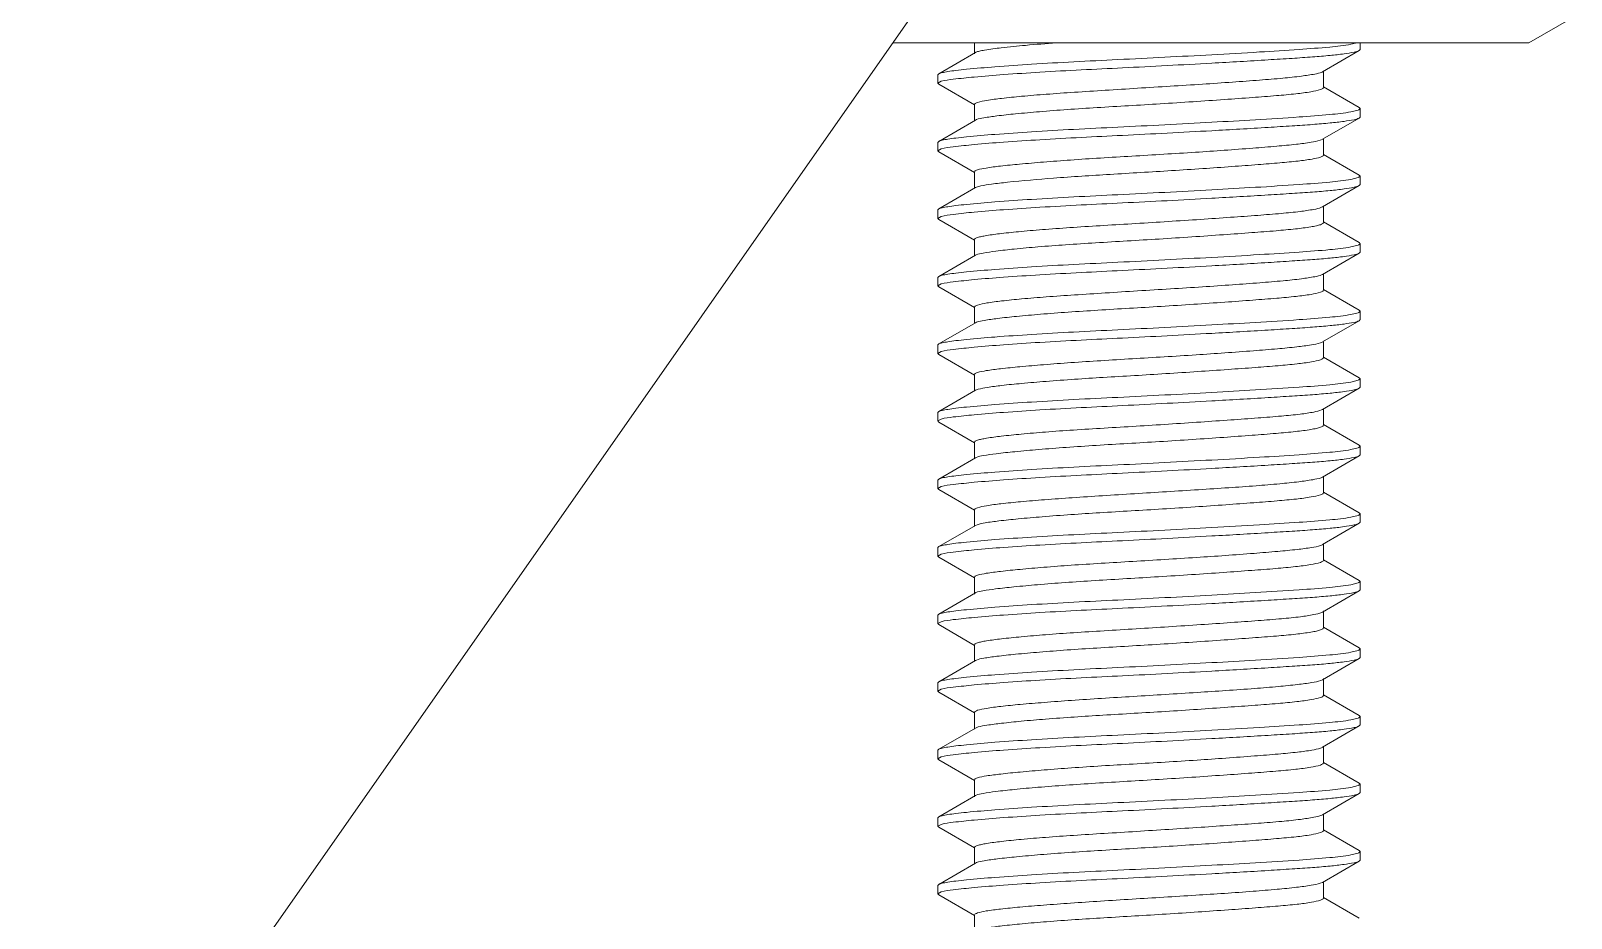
# Model space of a CAD drawing. Header units: millimetres. Extents: x 1334 to 1928, y -1757 to -1337.
# Drawn here: x 1671.31 to 1689.55, y -1659.58 to -1649.08 of the extents above; entities that cross this region are included whole.
import ezdxf

# ---------------------------------------------------------------- set-up
doc = ezdxf.new("R2010")
doc.units = ezdxf.units.MM
doc.header["$LTSCALE"] = 0.1
doc.layers.get('0').update_dxf_attribs({"lineweight": 13})

msp = doc.modelspace()

# ---------------------------------------------------------------- linework, layer by layer
at = {"color": 7, "linetype": 'Continuous'}
for p, q in [((1688.089, -1639.828), (1668.948, -1667.175)), ((1689.552, -1648.929), (1689.052, -1649.218)), ((1689.052, -1649.218), (1681.517, -1649.218)), ((1682.485, -1649.218), (1682.485, -1649.346)), ((1687.016, -1649.218), (1686.944, -1649.235)), ((1687.052, -1649.218), (1687.052, -1649.296)), ((1682.496, -1649.332), (1682.062, -1649.584)), ((1682.502, -1649.329), (1682.497, -1649.332)), ((1686.606, -1649.56), (1687.041, -1649.308)), ((1687.042, -1649.308), (1687.052, -1649.296)), ((1682.062, -1649.584), (1682.052, -1649.596)), ((1682.052, -1649.596), (1682.052, -1649.696)), ((1686.606, -1649.56), (1686.601, -1649.563)), ((1686.619, -1649.746), (1686.619, -1649.56)), ((1682.052, -1649.696), (1682.091, -1649.673)), ((1682.062, -1649.708), (1682.052, -1649.696)), ((1682.062, -1649.708), (1682.485, -1649.953)), ((1687.042, -1649.984), (1686.619, -1649.739)), ((1682.485, -1649.946), (1682.485, -1650.146)), ((1682.496, -1650.132), (1682.062, -1650.384)), ((1682.507, -1650.127), (1682.496, -1650.132)), ((1686.606, -1650.36), (1687.041, -1650.108)), ((1687.029, -1650.014), (1686.944, -1650.035)), ((1687.038, -1650.01), (1687.029, -1650.014)), ((1687.052, -1649.996), (1687.038, -1650.01)), ((1687.041, -1650.108), (1687.052, -1650.096)), ((1687.042, -1649.984), (1687.052, -1649.996)), ((1687.052, -1649.996), (1687.052, -1650.096)), ((1682.062, -1650.384), (1682.052, -1650.396)), ((1682.052, -1650.396), (1682.052, -1650.496)), ((1682.052, -1650.496), (1682.091, -1650.473)), ((1682.062, -1650.508), (1682.052, -1650.496)), ((1682.062, -1650.508), (1682.485, -1650.753)), ((1686.606, -1650.361), (1686.579, -1650.372)), ((1686.619, -1650.546), (1686.619, -1650.36)), ((1687.042, -1650.784), (1686.619, -1650.539)), ((1682.485, -1650.746), (1682.485, -1650.932)), ((1687.029, -1650.814), (1686.944, -1650.835)), ((1687.038, -1650.81), (1687.029, -1650.814)), ((1687.052, -1650.796), (1687.038, -1650.81)), ((1687.042, -1650.784), (1687.052, -1650.796)), ((1687.052, -1650.796), (1687.052, -1650.896)), ((1682.496, -1650.932), (1682.062, -1651.184)), ((1682.56, -1650.912), (1682.496, -1650.932)), ((1686.606, -1651.16), (1687.041, -1650.908)), ((1687.041, -1650.908), (1687.052, -1650.896)), ((1682.062, -1651.184), (1682.052, -1651.196)), ((1682.052, -1651.196), (1682.052, -1651.296)), ((1686.606, -1651.16), (1686.595, -1651.165)), ((1686.619, -1651.346), (1686.619, -1651.16)), ((1682.052, -1651.296), (1682.092, -1651.273)), ((1682.062, -1651.308), (1682.052, -1651.296)), ((1682.062, -1651.308), (1682.485, -1651.553)), ((1687.042, -1651.584), (1686.619, -1651.339)), ((1682.485, -1651.546), (1682.485, -1651.732)), ((1687.052, -1651.596), (1687.038, -1651.61)), ((1687.042, -1651.584), (1687.052, -1651.596)), ((1687.052, -1651.596), (1687.052, -1651.696)), ((1682.496, -1651.732), (1682.062, -1651.984)), ((1682.503, -1651.729), (1682.497, -1651.732)), ((1686.606, -1651.96), (1687.041, -1651.708)), ((1687.029, -1651.614), (1686.944, -1651.635)), ((1687.038, -1651.61), (1687.029, -1651.614)), ((1687.041, -1651.708), (1687.052, -1651.696)), ((1686.606, -1651.96), (1686.601, -1651.963)), ((1686.619, -1652.146), (1686.619, -1651.96)), ((1682.062, -1651.984), (1682.052, -1651.996)), ((1682.052, -1651.996), (1682.052, -1652.096)), ((1682.052, -1652.096), (1682.092, -1652.073)), ((1682.062, -1652.108), (1682.052, -1652.096)), ((1682.062, -1652.108), (1682.485, -1652.353)), ((1687.042, -1652.384), (1686.619, -1652.139)), ((1682.485, -1652.346), (1682.485, -1652.532)), ((1686.606, -1652.76), (1687.041, -1652.508)), ((1687.029, -1652.414), (1686.944, -1652.435)), ((1687.038, -1652.41), (1687.029, -1652.414)), ((1687.052, -1652.396), (1687.038, -1652.41)), ((1687.041, -1652.508), (1687.052, -1652.496)), ((1687.042, -1652.384), (1687.052, -1652.396)), ((1687.052, -1652.396), (1687.052, -1652.496)), ((1682.496, -1652.532), (1682.062, -1652.784)), ((1682.51, -1652.526), (1682.496, -1652.532)), ((1682.062, -1652.784), (1682.052, -1652.796)), ((1682.052, -1652.796), (1682.052, -1652.896)), ((1682.052, -1652.896), (1682.092, -1652.873)), ((1686.606, -1652.761), (1686.581, -1652.772)), ((1686.619, -1652.946), (1686.619, -1652.76)), ((1682.062, -1652.908), (1682.052, -1652.896)), ((1682.062, -1652.908), (1682.485, -1653.153)), ((1687.042, -1653.184), (1686.619, -1652.939)), ((1682.485, -1653.146), (1682.485, -1653.332)), ((1687.029, -1653.214), (1686.944, -1653.235)), ((1687.038, -1653.21), (1687.029, -1653.214)), ((1687.052, -1653.196), (1687.038, -1653.21)), ((1687.042, -1653.184), (1687.052, -1653.196)), ((1687.052, -1653.196), (1687.052, -1653.296)), ((1682.496, -1653.332), (1682.062, -1653.584)), ((1682.529, -1653.32), (1682.496, -1653.332)), ((1686.606, -1653.56), (1687.041, -1653.308)), ((1687.041, -1653.308), (1687.052, -1653.296)), ((1682.062, -1653.584), (1682.052, -1653.596)), ((1682.052, -1653.596), (1682.052, -1653.696)), ((1686.606, -1653.56), (1686.596, -1653.565)), ((1686.619, -1653.746), (1686.619, -1653.56)), ((1682.052, -1653.696), (1682.091, -1653.673)), ((1682.062, -1653.708), (1682.052, -1653.696)), ((1682.062, -1653.708), (1682.485, -1653.953)), ((1687.042, -1653.984), (1686.619, -1653.739)), ((1682.485, -1653.946), (1682.485, -1654.146)), ((1682.496, -1654.132), (1682.062, -1654.384)), ((1682.505, -1654.128), (1682.497, -1654.132)), ((1686.606, -1654.36), (1687.041, -1654.108)), ((1687.029, -1654.014), (1686.944, -1654.035)), ((1687.038, -1654.01), (1687.029, -1654.014)), ((1687.052, -1653.996), (1687.038, -1654.01)), ((1687.041, -1654.108), (1687.052, -1654.096)), ((1687.042, -1653.984), (1687.052, -1653.996)), ((1687.052, -1653.996), (1687.052, -1654.096)), ((1682.062, -1654.384), (1682.052, -1654.396)), ((1682.052, -1654.396), (1682.052, -1654.496)), ((1682.052, -1654.496), (1682.092, -1654.473)), ((1682.062, -1654.508), (1682.052, -1654.496)), ((1682.062, -1654.508), (1682.485, -1654.753)), ((1686.606, -1654.361), (1686.59, -1654.368)), ((1686.619, -1654.546), (1686.619, -1654.36)), ((1687.042, -1654.784), (1686.619, -1654.539)), ((1682.485, -1654.746), (1682.485, -1654.946)), ((1687.029, -1654.814), (1686.944, -1654.835)), ((1687.038, -1654.81), (1687.029, -1654.814)), ((1687.052, -1654.796), (1687.038, -1654.81)), ((1687.042, -1654.784), (1687.052, -1654.796)), ((1687.052, -1654.796), (1687.052, -1654.896)), ((1682.496, -1654.932), (1682.062, -1655.184)), ((1682.516, -1654.924), (1682.496, -1654.932)), ((1686.606, -1655.16), (1687.041, -1654.908)), ((1687.041, -1654.908), (1687.052, -1654.896)), ((1682.062, -1655.184), (1682.052, -1655.196)), ((1682.052, -1655.196), (1682.052, -1655.296)), ((1686.606, -1655.161), (1686.583, -1655.171)), ((1686.619, -1655.346), (1686.619, -1655.16)), ((1682.052, -1655.296), (1682.092, -1655.273)), ((1682.062, -1655.308), (1682.052, -1655.296)), ((1682.062, -1655.308), (1682.485, -1655.553)), ((1687.042, -1655.584), (1686.619, -1655.339)), ((1682.485, -1655.546), (1682.485, -1655.746)), ((1687.029, -1655.614), (1686.944, -1655.635)), ((1687.038, -1655.61), (1687.029, -1655.614)), ((1687.052, -1655.596), (1687.038, -1655.61)), ((1687.042, -1655.584), (1687.052, -1655.596)), ((1687.052, -1655.596), (1687.052, -1655.696)), ((1682.496, -1655.732), (1682.062, -1655.984)), ((1682.502, -1655.729), (1682.496, -1655.732)), ((1686.606, -1655.96), (1687.041, -1655.708)), ((1687.041, -1655.708), (1687.052, -1655.696)), ((1682.062, -1655.984), (1682.052, -1655.996)), ((1686.606, -1655.96), (1686.597, -1655.965)), ((1686.619, -1656.146), (1686.619, -1655.946)), ((1682.052, -1655.996), (1682.052, -1656.096)), ((1682.052, -1656.096), (1682.092, -1656.073)), ((1682.062, -1656.108), (1682.052, -1656.096)), ((1682.062, -1656.108), (1682.485, -1656.353)), ((1687.042, -1656.384), (1686.619, -1656.139)), ((1682.485, -1656.346), (1682.485, -1656.546)), ((1682.496, -1656.532), (1682.062, -1656.784)), ((1682.507, -1656.527), (1682.497, -1656.532)), ((1686.606, -1656.76), (1687.041, -1656.508)), ((1687.029, -1656.414), (1686.944, -1656.435)), ((1687.038, -1656.41), (1687.029, -1656.414)), ((1687.052, -1656.396), (1687.038, -1656.41)), ((1687.042, -1656.384), (1687.052, -1656.396)), ((1687.042, -1656.508), (1687.052, -1656.496)), ((1687.052, -1656.396), (1687.052, -1656.496)), ((1682.062, -1656.784), (1682.052, -1656.796)), ((1682.052, -1656.796), (1682.052, -1656.896)), ((1682.052, -1656.896), (1682.092, -1656.873)), ((1682.062, -1656.908), (1682.052, -1656.896)), ((1686.606, -1656.761), (1686.585, -1656.769)), ((1686.619, -1656.946), (1686.619, -1656.746)), ((1682.062, -1656.908), (1682.485, -1657.153)), ((1687.042, -1657.184), (1686.619, -1656.939)), ((1682.485, -1657.146), (1682.485, -1657.346)), ((1687.029, -1657.214), (1686.944, -1657.235)), ((1687.038, -1657.21), (1687.029, -1657.214)), ((1687.052, -1657.196), (1687.038, -1657.21)), ((1687.042, -1657.184), (1687.052, -1657.196)), ((1687.052, -1657.196), (1687.052, -1657.296)), ((1682.496, -1657.332), (1682.062, -1657.584)), ((1682.528, -1657.32), (1682.496, -1657.332)), ((1686.606, -1657.56), (1687.041, -1657.308)), ((1687.041, -1657.308), (1687.052, -1657.296)), ((1682.062, -1657.584), (1682.052, -1657.596)), ((1682.052, -1657.596), (1682.052, -1657.696)), ((1686.606, -1657.561), (1686.584, -1657.57)), ((1686.619, -1657.746), (1686.619, -1657.546)), ((1682.052, -1657.696), (1682.091, -1657.673)), ((1682.062, -1657.708), (1682.052, -1657.696)), ((1682.062, -1657.708), (1682.485, -1657.953)), ((1687.042, -1657.984), (1686.619, -1657.739)), ((1682.485, -1657.946), (1682.485, -1658.146)), ((1687.042, -1657.984), (1687.052, -1657.996)), ((1682.496, -1658.132), (1682.062, -1658.384)), ((1682.503, -1658.129), (1682.496, -1658.132)), ((1686.606, -1658.36), (1687.041, -1658.108)), ((1687.029, -1658.014), (1686.944, -1658.035)), ((1687.038, -1658.01), (1687.029, -1658.014)), ((1687.052, -1657.996), (1687.038, -1658.01)), ((1687.041, -1658.108), (1687.052, -1658.096)), ((1687.052, -1657.996), (1687.052, -1658.096)), ((1682.062, -1658.384), (1682.052, -1658.396)), ((1682.052, -1658.396), (1682.052, -1658.496)), ((1682.052, -1658.496), (1682.092, -1658.473)), ((1682.062, -1658.508), (1682.052, -1658.496)), ((1682.062, -1658.508), (1682.485, -1658.753)), ((1686.606, -1658.36), (1686.597, -1658.364)), ((1686.619, -1658.546), (1686.619, -1658.36)), ((1687.042, -1658.784), (1686.619, -1658.539)), ((1682.485, -1658.746), (1682.485, -1658.946)), ((1687.029, -1658.814), (1686.944, -1658.835)), ((1687.038, -1658.81), (1687.029, -1658.814)), ((1687.052, -1658.796), (1687.038, -1658.81)), ((1687.041, -1658.908), (1687.052, -1658.896)), ((1687.042, -1658.784), (1687.052, -1658.796)), ((1687.052, -1658.796), (1687.052, -1658.896)), ((1682.496, -1658.932), (1682.062, -1659.184)), ((1682.51, -1658.926), (1682.497, -1658.932)), ((1686.606, -1659.16), (1687.041, -1658.908)), ((1682.062, -1659.184), (1682.052, -1659.196)), ((1682.052, -1659.196), (1682.052, -1659.296)), ((1686.606, -1659.161), (1686.58, -1659.171)), ((1686.619, -1659.346), (1686.619, -1659.16)), ((1682.052, -1659.296), (1682.092, -1659.273)), ((1682.062, -1659.308), (1682.052, -1659.296)), ((1682.062, -1659.308), (1682.485, -1659.553)), ((1687.042, -1659.584), (1686.619, -1659.339)), ((1682.485, -1659.546), (1682.485, -1659.746))]:
    msp.add_line(p, q, dxfattribs=at)
for points, knots in [([(1683.454, -1649.217), (1683.332, -1649.226), (1683.115, -1649.244), (1682.832, -1649.272), (1682.649, -1649.295), (1682.549, -1649.314), (1682.515, -1649.323), (1682.502, -1649.329)], [0, 0, 0, 0, 0.380349, 0.682585, 0.88915, 0.955716, 1, 1, 1, 1]), ([(1686.944, -1649.235), (1686.861, -1649.25), (1686.656, -1649.272), (1686.294, -1649.299), (1685.828, -1649.328), (1685.483, -1649.348), (1685.295, -1649.358)], [0, 0, 0, 0, 0.152582, 0.373325, 0.658478, 1, 1, 1, 1]), ([(1685.295, -1649.358), (1684.924, -1649.379), (1684.379, -1649.407), (1683.668, -1649.441), (1683.182, -1649.469), (1682.759, -1649.498), (1682.46, -1649.523), (1682.274, -1649.543), (1682.177, -1649.556), (1682.11, -1649.568), (1682.074, -1649.577), (1682.062, -1649.584)], [0, 0, 0, 0, 0.343454, 0.504917, 0.658603, 0.792944, 0.897339, 0.936287, 0.966054, 0.987154, 1, 1, 1, 1]), ([(1685.295, -1649.458), (1685.518, -1649.446), (1685.835, -1649.427), (1686.234, -1649.402), (1686.478, -1649.386), (1686.683, -1649.369), (1686.847, -1649.351), (1686.962, -1649.332), (1687.023, -1649.319), (1687.042, -1649.308)], [0, 0, 0, 0, 0.381794, 0.543373, 0.681951, 0.800275, 0.895469, 0.962823, 1, 1, 1, 1]), ([(1682.091, -1649.673), (1682.138, -1649.66), (1682.268, -1649.644), (1682.514, -1649.618), (1682.857, -1649.591), (1683.442, -1649.552), (1684.264, -1649.513), (1684.943, -1649.478), (1685.295, -1649.458)], [0, 0, 0, 0, 0.044848, 0.122417, 0.231263, 0.365405, 0.670403, 1, 1, 1, 1]), ([(1686.601, -1649.563), (1686.574, -1649.576), (1686.491, -1649.592), (1686.337, -1649.616), (1686.119, -1649.638), (1685.847, -1649.661), (1685.529, -1649.684), (1685.176, -1649.708), (1684.801, -1649.731), (1684.418, -1649.755), (1684.039, -1649.779), (1683.678, -1649.802), (1683.348, -1649.825), (1683.061, -1649.848), (1682.826, -1649.872), (1682.652, -1649.893), (1682.546, -1649.914), (1682.499, -1649.93), (1682.485, -1649.942), (1682.485, -1649.947)], [0, 0, 0, 0, 0.021854, 0.059998, 0.113282, 0.18014, 0.258059, 0.344332, 0.436051, 0.529914, 0.622572, 0.710809, 0.791607, 0.861995, 0.919565, 0.962508, 0.989204, 0.996364, 1, 1, 1, 1]), ([(1686.619, -1649.746), (1686.619, -1649.751), (1686.605, -1649.763), (1686.556, -1649.78), (1686.448, -1649.802), (1686.275, -1649.824), (1686.043, -1649.845), (1685.761, -1649.866), (1685.432, -1649.89), (1685.068, -1649.915), (1684.565, -1649.948), (1684.068, -1649.976), (1683.591, -1650.006), (1683.27, -1650.031), (1682.992, -1650.056), (1682.772, -1650.079), (1682.617, -1650.101), (1682.535, -1650.115), (1682.507, -1650.127)], [0, 0, 0, 0, 0.003748, 0.011208, 0.038864, 0.082368, 0.138329, 0.206808, 0.287697, 0.37748, 0.471507, 0.652835, 0.738327, 0.817747, 0.886257, 0.940329, 0.978036, 1, 1, 1, 1]), ([(1686.944, -1650.035), (1686.861, -1650.05), (1686.656, -1650.072), (1686.106, -1650.113), (1685.64, -1650.139), (1685.295, -1650.158)], [0, 0, 0, 0, 0.152885, 0.373314, 1, 1, 1, 1]), ([(1685.295, -1650.258), (1685.518, -1650.246), (1685.835, -1650.227), (1686.234, -1650.202), (1686.478, -1650.186), (1686.683, -1650.169), (1686.847, -1650.151), (1686.962, -1650.132), (1687.023, -1650.119), (1687.041, -1650.108)], [0, 0, 0, 0, 0.381701, 0.54336, 0.682044, 0.800155, 0.895492, 0.962842, 1, 1, 1, 1]), ([(1685.295, -1650.158), (1684.924, -1650.179), (1684.379, -1650.207), (1683.668, -1650.241), (1683.182, -1650.269), (1682.759, -1650.298), (1682.46, -1650.323), (1682.274, -1650.343), (1682.177, -1650.356), (1682.11, -1650.368), (1682.074, -1650.377), (1682.062, -1650.384)], [0, 0, 0, 0, 0.343315, 0.504913, 0.658573, 0.792896, 0.897297, 0.936251, 0.965944, 0.987166, 1, 1, 1, 1]), ([(1682.091, -1650.473), (1682.138, -1650.46), (1682.268, -1650.444), (1682.514, -1650.418), (1682.857, -1650.391), (1683.442, -1650.352), (1684.264, -1650.313), (1684.942, -1650.278), (1685.295, -1650.258)], [0, 0, 0, 0, 0.044932, 0.122375, 0.231315, 0.365393, 0.670351, 1, 1, 1, 1]), ([(1686.579, -1650.372), (1686.544, -1650.384), (1686.449, -1650.4), (1686.278, -1650.422), (1686.049, -1650.444), (1685.65, -1650.476), (1685.078, -1650.516), (1684.476, -1650.552), (1683.982, -1650.581), (1683.633, -1650.604), (1683.314, -1650.628), (1683.037, -1650.652), (1682.811, -1650.674), (1682.645, -1650.695), (1682.543, -1650.714), (1682.498, -1650.729), (1682.485, -1650.741), (1682.485, -1650.746)], [0, 0, 0, 0, 0.026809, 0.069239, 0.125778, 0.194703, 0.360245, 0.543489, 0.634195, 0.720154, 0.798546, 0.866814, 0.922455, 0.963702, 0.989491, 0.996438, 1, 1, 1, 1]), ([(1686.619, -1650.546), (1686.619, -1650.551), (1686.606, -1650.562), (1686.562, -1650.579), (1686.462, -1650.599), (1686.302, -1650.62), (1686.088, -1650.641), (1685.827, -1650.661), (1685.522, -1650.684), (1685.18, -1650.708), (1684.699, -1650.739), (1684.109, -1650.774), (1683.461, -1650.815), (1682.993, -1650.854), (1682.707, -1650.888), (1682.602, -1650.903), (1682.56, -1650.912)], [0, 0, 0, 0, 0.003591, 0.010556, 0.036323, 0.076946, 0.129805, 0.193575, 0.269537, 0.354652, 0.445073, 0.623876, 0.788657, 0.922157, 0.968752, 1, 1, 1, 1]), ([(1686.944, -1650.835), (1686.861, -1650.85), (1686.656, -1650.872), (1686.106, -1650.913), (1685.64, -1650.939), (1685.295, -1650.958)], [0, 0, 0, 0, 0.152483, 0.373466, 1, 1, 1, 1]), ([(1685.295, -1650.958), (1684.924, -1650.979), (1684.379, -1651.007), (1683.668, -1651.041), (1683.182, -1651.069), (1682.759, -1651.098), (1682.46, -1651.123), (1682.274, -1651.143), (1682.177, -1651.156), (1682.11, -1651.168), (1682.074, -1651.177), (1682.062, -1651.184)], [0, 0, 0, 0, 0.343369, 0.504835, 0.658609, 0.792841, 0.897306, 0.93621, 0.965966, 0.987149, 1, 1, 1, 1]), ([(1682.092, -1651.273), (1682.138, -1651.26), (1682.268, -1651.244), (1682.514, -1651.218), (1682.857, -1651.191), (1683.442, -1651.152), (1684.264, -1651.113), (1684.942, -1651.078), (1685.295, -1651.058)], [0, 0, 0, 0, 0.044888, 0.122346, 0.231294, 0.365332, 0.67025, 1, 1, 1, 1]), ([(1685.295, -1651.058), (1685.518, -1651.046), (1685.835, -1651.027), (1686.234, -1651.002), (1686.478, -1650.986), (1686.683, -1650.969), (1686.847, -1650.951), (1686.962, -1650.932), (1687.023, -1650.919), (1687.041, -1650.908)], [0, 0, 0, 0, 0.381652, 0.54347, 0.681935, 0.800174, 0.895548, 0.962853, 1, 1, 1, 1]), ([(1686.595, -1651.165), (1686.566, -1651.178), (1686.481, -1651.195), (1686.322, -1651.219), (1686.1, -1651.24), (1685.826, -1651.262), (1685.507, -1651.285), (1685.026, -1651.318), (1684.525, -1651.35), (1684.023, -1651.38), (1683.666, -1651.402), (1683.339, -1651.425), (1683.054, -1651.449), (1682.822, -1651.473), (1682.665, -1651.493), (1682.572, -1651.51), (1682.526, -1651.521), (1682.499, -1651.53), (1682.485, -1651.541), (1682.485, -1651.546)], [0, 0, 0, 0, 0.023257, 0.062482, 0.116786, 0.184166, 0.262359, 0.348805, 0.533769, 0.625864, 0.713499, 0.793558, 0.863323, 0.92052, 0.962951, 0.978168, 0.989315, 0.996428, 1, 1, 1, 1]), ([(1686.619, -1651.346), (1686.619, -1651.351), (1686.605, -1651.363), (1686.576, -1651.373), (1686.528, -1651.386), (1686.431, -1651.404), (1686.271, -1651.424), (1686.039, -1651.445), (1685.753, -1651.467), (1685.422, -1651.491), (1685.055, -1651.516), (1684.55, -1651.549), (1684.051, -1651.577), (1683.573, -1651.608), (1683.252, -1651.632), (1682.977, -1651.657), (1682.759, -1651.68), (1682.609, -1651.703), (1682.529, -1651.717), (1682.503, -1651.729)], [0, 0, 0, 0, 0.003805, 0.011316, 0.023098, 0.039161, 0.082963, 0.139441, 0.208415, 0.289919, 0.380257, 0.474608, 0.656295, 0.742037, 0.82124, 0.889208, 0.942465, 0.979189, 1, 1, 1, 1]), ([(1685.295, -1651.758), (1684.924, -1651.779), (1684.379, -1651.807), (1683.668, -1651.841), (1683.182, -1651.869), (1682.759, -1651.898), (1682.46, -1651.923), (1682.274, -1651.943), (1682.177, -1651.956), (1682.11, -1651.968), (1682.074, -1651.977), (1682.062, -1651.984)], [0, 0, 0, 0, 0.343474, 0.504859, 0.658641, 0.792973, 0.897362, 0.936304, 0.966089, 0.987184, 1, 1, 1, 1]), ([(1686.944, -1651.635), (1686.861, -1651.65), (1686.656, -1651.672), (1686.294, -1651.699), (1685.828, -1651.728), (1685.483, -1651.748), (1685.295, -1651.758)], [0, 0, 0, 0, 0.152561, 0.373314, 0.658464, 1, 1, 1, 1]), ([(1685.295, -1651.858), (1685.518, -1651.846), (1685.835, -1651.828), (1686.234, -1651.802), (1686.478, -1651.786), (1686.683, -1651.769), (1686.847, -1651.751), (1686.962, -1651.732), (1687.023, -1651.719), (1687.041, -1651.708)], [0, 0, 0, 0, 0.381656, 0.543539, 0.681818, 0.800422, 0.895523, 0.962816, 1, 1, 1, 1]), ([(1682.092, -1652.073), (1682.138, -1652.06), (1682.268, -1652.044), (1682.514, -1652.017), (1682.856, -1651.991), (1683.442, -1651.952), (1684.264, -1651.913), (1684.942, -1651.878), (1685.295, -1651.858)], [0, 0, 0, 0, 0.044879, 0.122308, 0.231275, 0.365276, 0.670274, 1, 1, 1, 1]), ([(1686.601, -1651.963), (1686.574, -1651.976), (1686.492, -1651.992), (1686.338, -1652.016), (1686.12, -1652.038), (1685.848, -1652.061), (1685.53, -1652.084), (1685.177, -1652.108), (1684.802, -1652.131), (1684.419, -1652.155), (1684.04, -1652.179), (1683.679, -1652.202), (1683.349, -1652.225), (1683.061, -1652.248), (1682.826, -1652.272), (1682.652, -1652.293), (1682.546, -1652.314), (1682.499, -1652.33), (1682.485, -1652.342), (1682.485, -1652.347)], [0, 0, 0, 0, 0.021761, 0.059852, 0.113086, 0.179909, 0.257825, 0.344093, 0.435815, 0.529699, 0.622391, 0.710659, 0.791493, 0.861928, 0.919516, 0.962472, 0.989195, 0.996358, 1, 1, 1, 1]), ([(1686.619, -1652.146), (1686.619, -1652.151), (1686.605, -1652.163), (1686.557, -1652.18), (1686.449, -1652.202), (1686.277, -1652.223), (1686.047, -1652.244), (1685.766, -1652.266), (1685.438, -1652.29), (1685.075, -1652.315), (1684.574, -1652.347), (1684.078, -1652.375), (1683.602, -1652.406), (1683.28, -1652.43), (1683.002, -1652.455), (1682.78, -1652.478), (1682.622, -1652.5), (1682.539, -1652.515), (1682.51, -1652.526)], [0, 0, 0, 0, 0.003716, 0.011131, 0.038642, 0.081953, 0.137739, 0.205805, 0.286356, 0.375817, 0.469588, 0.650691, 0.736154, 0.81567, 0.884497, 0.939066, 0.97742, 1, 1, 1, 1]), ([(1686.944, -1652.435), (1686.861, -1652.45), (1686.656, -1652.472), (1686.106, -1652.513), (1685.64, -1652.539), (1685.295, -1652.558)], [0, 0, 0, 0, 0.152844, 0.373496, 1, 1, 1, 1]), ([(1685.295, -1652.658), (1685.518, -1652.646), (1685.835, -1652.627), (1686.234, -1652.602), (1686.478, -1652.586), (1686.683, -1652.569), (1686.847, -1652.551), (1686.962, -1652.532), (1687.023, -1652.519), (1687.041, -1652.508)], [0, 0, 0, 0, 0.381701, 0.543471, 0.681898, 0.800428, 0.895542, 0.962872, 1, 1, 1, 1]), ([(1685.295, -1652.558), (1684.924, -1652.579), (1684.379, -1652.607), (1683.668, -1652.641), (1683.182, -1652.669), (1682.759, -1652.698), (1682.46, -1652.723), (1682.274, -1652.743), (1682.177, -1652.756), (1682.11, -1652.768), (1682.074, -1652.777), (1682.062, -1652.784)], [0, 0, 0, 0, 0.343345, 0.50491, 0.658558, 0.792869, 0.897269, 0.93623, 0.965944, 0.987136, 1, 1, 1, 1]), ([(1682.092, -1652.873), (1682.138, -1652.86), (1682.268, -1652.844), (1682.514, -1652.818), (1682.856, -1652.791), (1683.442, -1652.752), (1684.264, -1652.713), (1684.942, -1652.678), (1685.295, -1652.658)], [0, 0, 0, 0, 0.044914, 0.122333, 0.231276, 0.36528, 0.670345, 1, 1, 1, 1]), ([(1686.581, -1652.772), (1686.546, -1652.783), (1686.453, -1652.8), (1686.284, -1652.821), (1686.055, -1652.843), (1685.657, -1652.875), (1685.085, -1652.916), (1684.481, -1652.951), (1683.987, -1652.981), (1683.637, -1653.004), (1683.317, -1653.028), (1683.039, -1653.051), (1682.813, -1653.074), (1682.646, -1653.095), (1682.544, -1653.114), (1682.498, -1653.129), (1682.485, -1653.141), (1682.485, -1653.146)], [0, 0, 0, 0, 0.026373, 0.068451, 0.124737, 0.193475, 0.358942, 0.542373, 0.633242, 0.719391, 0.79797, 0.866423, 0.922244, 0.963606, 0.989464, 0.996435, 1, 1, 1, 1]), ([(1686.619, -1652.946), (1686.619, -1652.951), (1686.606, -1652.962), (1686.559, -1652.979), (1686.455, -1653.001), (1686.288, -1653.022), (1686.065, -1653.043), (1685.793, -1653.064), (1685.475, -1653.087), (1685.122, -1653.111), (1684.629, -1653.144), (1684.03, -1653.178), (1683.461, -1653.215), (1683.06, -1653.249), (1682.828, -1653.272), (1682.657, -1653.295), (1682.564, -1653.31), (1682.529, -1653.32)], [0, 0, 0, 0, 0.003679, 0.010881, 0.037593, 0.079648, 0.13418, 0.20024, 0.278756, 0.366246, 0.458506, 0.638577, 0.803561, 0.874133, 0.931624, 0.973632, 1, 1, 1, 1]), ([(1686.944, -1653.235), (1686.861, -1653.25), (1686.656, -1653.272), (1686.106, -1653.313), (1685.64, -1653.339), (1685.295, -1653.358)], [0, 0, 0, 0, 0.152515, 0.373552, 1, 1, 1, 1]), ([(1685.295, -1653.358), (1684.924, -1653.379), (1684.379, -1653.407), (1683.668, -1653.441), (1683.182, -1653.469), (1682.759, -1653.498), (1682.46, -1653.523), (1682.274, -1653.543), (1682.177, -1653.556), (1682.11, -1653.568), (1682.074, -1653.577), (1682.062, -1653.584)], [0, 0, 0, 0, 0.343333, 0.504856, 0.658607, 0.792848, 0.897304, 0.936217, 0.965936, 0.987151, 1, 1, 1, 1]), ([(1685.295, -1653.458), (1685.518, -1653.446), (1685.835, -1653.427), (1686.234, -1653.402), (1686.478, -1653.386), (1686.683, -1653.369), (1686.847, -1653.351), (1686.962, -1653.332), (1687.023, -1653.319), (1687.041, -1653.308)], [0, 0, 0, 0, 0.381761, 0.543408, 0.682063, 0.800424, 0.895584, 0.962919, 1, 1, 1, 1]), ([(1682.091, -1653.673), (1682.138, -1653.66), (1682.269, -1653.644), (1682.514, -1653.618), (1682.857, -1653.591), (1683.442, -1653.552), (1684.264, -1653.513), (1684.943, -1653.478), (1685.295, -1653.458)], [0, 0, 0, 0, 0.044941, 0.122387, 0.231294, 0.365336, 0.670388, 1, 1, 1, 1]), ([(1686.596, -1653.565), (1686.567, -1653.578), (1686.482, -1653.595), (1686.323, -1653.619), (1686.103, -1653.64), (1685.828, -1653.662), (1685.509, -1653.684), (1685.028, -1653.718), (1684.527, -1653.75), (1684.025, -1653.78), (1683.667, -1653.802), (1683.34, -1653.825), (1683.055, -1653.849), (1682.822, -1653.873), (1682.665, -1653.893), (1682.572, -1653.91), (1682.526, -1653.921), (1682.499, -1653.93), (1682.485, -1653.941), (1682.485, -1653.946)], [0, 0, 0, 0, 0.02312, 0.062216, 0.116417, 0.183741, 0.261891, 0.348325, 0.533364, 0.625516, 0.713217, 0.793355, 0.863175, 0.920423, 0.962918, 0.978153, 0.989308, 0.996425, 1, 1, 1, 1]), ([(1686.619, -1653.746), (1686.619, -1653.751), (1686.605, -1653.763), (1686.576, -1653.773), (1686.528, -1653.786), (1686.432, -1653.804), (1686.272, -1653.824), (1686.041, -1653.845), (1685.756, -1653.866), (1685.426, -1653.891), (1685.06, -1653.916), (1684.556, -1653.948), (1684.058, -1653.976), (1683.58, -1654.007), (1683.259, -1654.032), (1682.983, -1654.057), (1682.764, -1654.08), (1682.612, -1654.102), (1682.531, -1654.116), (1682.505, -1654.128)], [0, 0, 0, 0, 0.003796, 0.01129, 0.023032, 0.039045, 0.082702, 0.139055, 0.207792, 0.289047, 0.37918, 0.47338, 0.654922, 0.74058, 0.81989, 0.888068, 0.941645, 0.978769, 1, 1, 1, 1]), ([(1685.295, -1654.158), (1684.924, -1654.179), (1684.379, -1654.207), (1683.668, -1654.241), (1683.182, -1654.269), (1682.759, -1654.298), (1682.46, -1654.323), (1682.274, -1654.343), (1682.177, -1654.356), (1682.11, -1654.368), (1682.074, -1654.377), (1682.062, -1654.384)], [0, 0, 0, 0, 0.34347, 0.504839, 0.658662, 0.792992, 0.897377, 0.936312, 0.966101, 0.987213, 1, 1, 1, 1]), ([(1686.944, -1654.035), (1686.861, -1654.05), (1686.656, -1654.072), (1686.294, -1654.099), (1685.828, -1654.128), (1685.483, -1654.148), (1685.295, -1654.158)], [0, 0, 0, 0, 0.152552, 0.37336, 0.658487, 1, 1, 1, 1]), ([(1685.295, -1654.258), (1685.518, -1654.246), (1685.835, -1654.227), (1686.234, -1654.202), (1686.478, -1654.186), (1686.683, -1654.169), (1686.847, -1654.151), (1686.962, -1654.132), (1687.023, -1654.119), (1687.041, -1654.108)], [0, 0, 0, 0, 0.381771, 0.543489, 0.682062, 0.800445, 0.895613, 0.962925, 1, 1, 1, 1]), ([(1682.092, -1654.473), (1682.138, -1654.46), (1682.269, -1654.444), (1682.514, -1654.418), (1682.857, -1654.391), (1683.442, -1654.352), (1684.264, -1654.313), (1684.942, -1654.278), (1685.295, -1654.258)], [0, 0, 0, 0, 0.044905, 0.122395, 0.231284, 0.365355, 0.67032, 1, 1, 1, 1]), ([(1686.59, -1654.368), (1686.558, -1654.379), (1686.47, -1654.396), (1686.306, -1654.419), (1686.082, -1654.442), (1685.805, -1654.465), (1685.485, -1654.487), (1685.005, -1654.519), (1684.507, -1654.549), (1684.008, -1654.581), (1683.653, -1654.604), (1683.33, -1654.627), (1683.048, -1654.65), (1682.818, -1654.673), (1682.648, -1654.694), (1682.545, -1654.714), (1682.498, -1654.73), (1682.485, -1654.742), (1682.485, -1654.747)], [0, 0, 0, 0, 0.024647, 0.065116, 0.120178, 0.18822, 0.266743, 0.353069, 0.53741, 0.628985, 0.715968, 0.795467, 0.86463, 0.921101, 0.963187, 0.989377, 0.996403, 1, 1, 1, 1]), ([(1686.619, -1654.546), (1686.619, -1654.551), (1686.605, -1654.563), (1686.557, -1654.58), (1686.451, -1654.601), (1686.28, -1654.623), (1686.053, -1654.644), (1685.775, -1654.665), (1685.45, -1654.689), (1685.091, -1654.714), (1684.592, -1654.746), (1683.989, -1654.78), (1683.418, -1654.818), (1683.021, -1654.853), (1682.795, -1654.876), (1682.633, -1654.898), (1682.547, -1654.913), (1682.516, -1654.924)], [0, 0, 0, 0, 0.003693, 0.011032, 0.038275, 0.081215, 0.136489, 0.203945, 0.28379, 0.372598, 0.465865, 0.646541, 0.8116, 0.881035, 0.936582, 0.976191, 1, 1, 1, 1]), ([(1686.944, -1654.835), (1686.861, -1654.85), (1686.656, -1654.872), (1686.294, -1654.899), (1685.828, -1654.928), (1685.483, -1654.948), (1685.295, -1654.958)], [0, 0, 0, 0, 0.152846, 0.373397, 0.658545, 1, 1, 1, 1]), ([(1685.295, -1654.958), (1684.924, -1654.979), (1684.379, -1655.007), (1683.668, -1655.041), (1683.182, -1655.069), (1682.759, -1655.098), (1682.46, -1655.123), (1682.274, -1655.143), (1682.177, -1655.156), (1682.11, -1655.168), (1682.074, -1655.177), (1682.062, -1655.184)], [0, 0, 0, 0, 0.343398, 0.504899, 0.658556, 0.792853, 0.897246, 0.936205, 0.965957, 0.987112, 1, 1, 1, 1]), ([(1682.092, -1655.273), (1682.138, -1655.26), (1682.269, -1655.244), (1682.514, -1655.217), (1682.856, -1655.191), (1683.442, -1655.152), (1684.264, -1655.113), (1684.942, -1655.078), (1685.295, -1655.058)], [0, 0, 0, 0, 0.044833, 0.122321, 0.231223, 0.365297, 0.670262, 1, 1, 1, 1]), ([(1685.295, -1655.058), (1685.518, -1655.046), (1685.835, -1655.027), (1686.234, -1655.002), (1686.478, -1654.986), (1686.683, -1654.969), (1686.847, -1654.951), (1686.962, -1654.932), (1687.023, -1654.918), (1687.041, -1654.908)], [0, 0, 0, 0, 0.381741, 0.543573, 0.681907, 0.800462, 0.895592, 0.962888, 1, 1, 1, 1]), ([(1686.583, -1655.171), (1686.549, -1655.183), (1686.457, -1655.199), (1686.288, -1655.221), (1686.06, -1655.242), (1685.663, -1655.275), (1685.09, -1655.315), (1684.487, -1655.351), (1683.991, -1655.381), (1683.64, -1655.403), (1683.32, -1655.427), (1683.041, -1655.451), (1682.814, -1655.474), (1682.646, -1655.495), (1682.544, -1655.514), (1682.498, -1655.529), (1682.485, -1655.541), (1682.485, -1655.546)], [0, 0, 0, 0, 0.025975, 0.067727, 0.123781, 0.192347, 0.357743, 0.541347, 0.632365, 0.718691, 0.79744, 0.866062, 0.922052, 0.963522, 0.989441, 0.996433, 1, 1, 1, 1]), ([(1686.619, -1655.346), (1686.619, -1655.351), (1686.605, -1655.363), (1686.556, -1655.38), (1686.446, -1655.402), (1686.271, -1655.424), (1686.037, -1655.445), (1685.751, -1655.467), (1685.419, -1655.491), (1685.051, -1655.516), (1684.545, -1655.549), (1684.045, -1655.577), (1683.567, -1655.608), (1683.247, -1655.633), (1682.972, -1655.658), (1682.756, -1655.681), (1682.606, -1655.703), (1682.527, -1655.717), (1682.502, -1655.729)], [0, 0, 0, 0, 0.003795, 0.011309, 0.039234, 0.083126, 0.139813, 0.208852, 0.290592, 0.381047, 0.475557, 0.657435, 0.743149, 0.822277, 0.890039, 0.943073, 0.979409, 1, 1, 1, 1]), ([(1685.295, -1655.758), (1684.924, -1655.779), (1684.379, -1655.807), (1683.668, -1655.841), (1683.182, -1655.869), (1682.759, -1655.898), (1682.46, -1655.923), (1682.274, -1655.943), (1682.177, -1655.956), (1682.11, -1655.968), (1682.074, -1655.977), (1682.062, -1655.984)], [0, 0, 0, 0, 0.343299, 0.504873, 0.658587, 0.79285, 0.897292, 0.936223, 0.965917, 0.987142, 1, 1, 1, 1]), ([(1686.944, -1655.635), (1686.861, -1655.65), (1686.656, -1655.672), (1686.106, -1655.713), (1685.64, -1655.739), (1685.295, -1655.758)], [0, 0, 0, 0, 0.152571, 0.373592, 1, 1, 1, 1]), ([(1685.295, -1655.858), (1685.518, -1655.846), (1685.835, -1655.827), (1686.234, -1655.802), (1686.478, -1655.786), (1686.683, -1655.769), (1686.847, -1655.751), (1686.962, -1655.732), (1687.023, -1655.719), (1687.041, -1655.708)], [0, 0, 0, 0, 0.381772, 0.543529, 0.681832, 0.800389, 0.895499, 0.962828, 1, 1, 1, 1]), ([(1682.092, -1656.073), (1682.138, -1656.06), (1682.268, -1656.044), (1682.514, -1656.018), (1682.856, -1655.991), (1683.442, -1655.952), (1684.264, -1655.913), (1684.942, -1655.878), (1685.295, -1655.858)], [0, 0, 0, 0, 0.044863, 0.122325, 0.231214, 0.365321, 0.670321, 1, 1, 1, 1]), ([(1686.597, -1655.965), (1686.567, -1655.977), (1686.483, -1655.995), (1686.325, -1656.018), (1686.104, -1656.04), (1685.83, -1656.062), (1685.511, -1656.084), (1685.03, -1656.117), (1684.529, -1656.15), (1684.026, -1656.18), (1683.668, -1656.202), (1683.341, -1656.225), (1683.056, -1656.249), (1682.823, -1656.273), (1682.665, -1656.293), (1682.572, -1656.31), (1682.526, -1656.321), (1682.499, -1656.33), (1682.485, -1656.341), (1682.485, -1656.346)], [0, 0, 0, 0, 0.022989, 0.061968, 0.116069, 0.183342, 0.261453, 0.347872, 0.532981, 0.625187, 0.712951, 0.793163, 0.863036, 0.920329, 0.962886, 0.978137, 0.9893, 0.996422, 1, 1, 1, 1]), ([(1686.619, -1656.146), (1686.619, -1656.151), (1686.605, -1656.163), (1686.576, -1656.173), (1686.529, -1656.186), (1686.433, -1656.203), (1686.274, -1656.224), (1686.043, -1656.245), (1685.76, -1656.266), (1685.431, -1656.29), (1685.066, -1656.315), (1684.563, -1656.348), (1684.066, -1656.376), (1683.589, -1656.407), (1683.268, -1656.431), (1682.99, -1656.456), (1682.77, -1656.479), (1682.616, -1656.501), (1682.534, -1656.516), (1682.507, -1656.527)], [0, 0, 0, 0, 0.00377, 0.011242, 0.022948, 0.038902, 0.082375, 0.138564, 0.206964, 0.287942, 0.377802, 0.471806, 0.653188, 0.73872, 0.818152, 0.886599, 0.940588, 0.978214, 1, 1, 1, 1]), ([(1686.944, -1656.435), (1686.861, -1656.45), (1686.656, -1656.472), (1686.106, -1656.513), (1685.64, -1656.539), (1685.295, -1656.558)], [0, 0, 0, 0, 0.152558, 0.373442, 1, 1, 1, 1]), ([(1685.295, -1656.658), (1685.518, -1656.646), (1685.835, -1656.627), (1686.234, -1656.602), (1686.478, -1656.586), (1686.683, -1656.569), (1686.847, -1656.551), (1686.962, -1656.532), (1687.023, -1656.519), (1687.042, -1656.508)], [0, 0, 0, 0, 0.381797, 0.543383, 0.68194, 0.800284, 0.895469, 0.962823, 1, 1, 1, 1]), ([(1685.295, -1656.558), (1684.924, -1656.579), (1684.379, -1656.607), (1683.668, -1656.641), (1683.182, -1656.669), (1682.759, -1656.698), (1682.46, -1656.723), (1682.274, -1656.743), (1682.177, -1656.756), (1682.11, -1656.768), (1682.074, -1656.777), (1682.062, -1656.784)], [0, 0, 0, 0, 0.343434, 0.504836, 0.658661, 0.792997, 0.897382, 0.936313, 0.966088, 0.987237, 1, 1, 1, 1]), ([(1682.092, -1656.873), (1682.138, -1656.86), (1682.268, -1656.844), (1682.514, -1656.818), (1682.857, -1656.791), (1683.442, -1656.752), (1684.264, -1656.713), (1684.943, -1656.678), (1685.295, -1656.658)], [0, 0, 0, 0, 0.044845, 0.122411, 0.231258, 0.3654, 0.6704, 1, 1, 1, 1]), ([(1686.585, -1656.769), (1686.552, -1656.781), (1686.46, -1656.798), (1686.293, -1656.82), (1686.067, -1656.843), (1685.67, -1656.875), (1685.097, -1656.913), (1684.493, -1656.95), (1683.996, -1656.981), (1683.644, -1657.004), (1683.323, -1657.028), (1683.043, -1657.05), (1682.815, -1657.073), (1682.647, -1657.094), (1682.544, -1657.114), (1682.498, -1657.13), (1682.485, -1657.142), (1682.485, -1657.147)], [0, 0, 0, 0, 0.025716, 0.067073, 0.122806, 0.191295, 0.35639, 0.540251, 0.631415, 0.717921, 0.796927, 0.86563, 0.921682, 0.96344, 0.989441, 0.996417, 1, 1, 1, 1]), ([(1686.619, -1656.946), (1686.619, -1656.951), (1686.606, -1656.963), (1686.559, -1656.979), (1686.454, -1657.001), (1686.287, -1657.022), (1686.064, -1657.043), (1685.791, -1657.064), (1685.473, -1657.087), (1685.119, -1657.112), (1684.626, -1657.144), (1684.026, -1657.178), (1683.457, -1657.215), (1683.056, -1657.249), (1682.825, -1657.273), (1682.654, -1657.295), (1682.562, -1657.31), (1682.528, -1657.32)], [0, 0, 0, 0, 0.003671, 0.010899, 0.037644, 0.079877, 0.134309, 0.200618, 0.279207, 0.366846, 0.459213, 0.639205, 0.8043, 0.874796, 0.93209, 0.973909, 1, 1, 1, 1]), ([(1686.944, -1657.235), (1686.861, -1657.25), (1686.656, -1657.272), (1686.294, -1657.299), (1685.828, -1657.328), (1685.483, -1657.348), (1685.295, -1657.358)], [0, 0, 0, 0, 0.152826, 0.37334, 0.658565, 1, 1, 1, 1]), ([(1685.295, -1657.358), (1684.924, -1657.379), (1684.379, -1657.407), (1683.668, -1657.441), (1683.182, -1657.469), (1682.759, -1657.498), (1682.46, -1657.523), (1682.274, -1657.543), (1682.177, -1657.556), (1682.11, -1657.568), (1682.074, -1657.577), (1682.062, -1657.584)], [0, 0, 0, 0, 0.34344, 0.504877, 0.658567, 0.792829, 0.897275, 0.936203, 0.96597, 0.987101, 1, 1, 1, 1]), ([(1685.295, -1657.458), (1685.518, -1657.446), (1685.835, -1657.427), (1686.234, -1657.402), (1686.478, -1657.386), (1686.683, -1657.369), (1686.847, -1657.351), (1686.962, -1657.332), (1687.023, -1657.319), (1687.041, -1657.308)], [0, 0, 0, 0, 0.381708, 0.543356, 0.682048, 0.800156, 0.895486, 0.96288, 1, 1, 1, 1]), ([(1682.091, -1657.673), (1682.138, -1657.66), (1682.268, -1657.644), (1682.514, -1657.618), (1682.857, -1657.591), (1683.442, -1657.552), (1684.264, -1657.513), (1684.942, -1657.478), (1685.295, -1657.458)], [0, 0, 0, 0, 0.044935, 0.122376, 0.231314, 0.365396, 0.67036, 1, 1, 1, 1]), ([(1686.584, -1657.57), (1686.551, -1657.582), (1686.46, -1657.599), (1686.293, -1657.621), (1686.065, -1657.642), (1685.669, -1657.674), (1685.096, -1657.715), (1684.491, -1657.751), (1683.995, -1657.78), (1683.643, -1657.803), (1683.322, -1657.827), (1683.043, -1657.851), (1682.815, -1657.874), (1682.647, -1657.895), (1682.544, -1657.914), (1682.498, -1657.929), (1682.485, -1657.941), (1682.485, -1657.946)], [0, 0, 0, 0, 0.025615, 0.067061, 0.122903, 0.191312, 0.356638, 0.540404, 0.631558, 0.718048, 0.796954, 0.865729, 0.921876, 0.963446, 0.989422, 0.996433, 1, 1, 1, 1]), ([(1686.619, -1657.746), (1686.619, -1657.751), (1686.605, -1657.763), (1686.556, -1657.78), (1686.446, -1657.802), (1686.272, -1657.824), (1686.038, -1657.845), (1685.753, -1657.867), (1685.422, -1657.891), (1685.055, -1657.916), (1684.55, -1657.949), (1684.051, -1657.977), (1683.573, -1658.008), (1683.252, -1658.032), (1682.977, -1658.057), (1682.759, -1658.08), (1682.609, -1658.102), (1682.529, -1658.117), (1682.503, -1658.129)], [0, 0, 0, 0, 0.003793, 0.011288, 0.039135, 0.082934, 0.139451, 0.208352, 0.2899, 0.38019, 0.474558, 0.65632, 0.741999, 0.821191, 0.88913, 0.942418, 0.979084, 1, 1, 1, 1]), ([(1685.295, -1658.158), (1684.924, -1658.179), (1684.379, -1658.207), (1683.668, -1658.241), (1683.182, -1658.269), (1682.759, -1658.298), (1682.46, -1658.323), (1682.274, -1658.343), (1682.177, -1658.356), (1682.11, -1658.368), (1682.074, -1658.377), (1682.062, -1658.384)], [0, 0, 0, 0, 0.343303, 0.504882, 0.658564, 0.792851, 0.897277, 0.936223, 0.965915, 0.987126, 1, 1, 1, 1]), ([(1686.944, -1658.035), (1686.861, -1658.05), (1686.656, -1658.072), (1686.106, -1658.113), (1685.64, -1658.139), (1685.295, -1658.158)], [0, 0, 0, 0, 0.1526, 0.373534, 1, 1, 1, 1]), ([(1685.295, -1658.258), (1685.518, -1658.246), (1685.835, -1658.227), (1686.234, -1658.202), (1686.478, -1658.186), (1686.683, -1658.169), (1686.847, -1658.151), (1686.962, -1658.132), (1687.023, -1658.119), (1687.041, -1658.108)], [0, 0, 0, 0, 0.381652, 0.543459, 0.681944, 0.800166, 0.895543, 0.962852, 1, 1, 1, 1]), ([(1682.092, -1658.473), (1682.138, -1658.46), (1682.268, -1658.444), (1682.514, -1658.418), (1682.857, -1658.391), (1683.442, -1658.352), (1684.264, -1658.313), (1684.942, -1658.278), (1685.295, -1658.258)], [0, 0, 0, 0, 0.04489, 0.122349, 0.231296, 0.365337, 0.670255, 1, 1, 1, 1]), ([(1686.597, -1658.364), (1686.568, -1658.377), (1686.484, -1658.394), (1686.326, -1658.418), (1686.106, -1658.44), (1685.832, -1658.462), (1685.513, -1658.484), (1685.032, -1658.517), (1684.531, -1658.549), (1684.028, -1658.58), (1683.669, -1658.602), (1683.342, -1658.625), (1683.056, -1658.649), (1682.823, -1658.672), (1682.665, -1658.693), (1682.572, -1658.71), (1682.526, -1658.721), (1682.499, -1658.73), (1682.485, -1658.741), (1682.485, -1658.746)], [0, 0, 0, 0, 0.022865, 0.061735, 0.11574, 0.182964, 0.26104, 0.347444, 0.532618, 0.624875, 0.712698, 0.792982, 0.862905, 0.920239, 0.962853, 0.978121, 0.989293, 0.996419, 1, 1, 1, 1]), ([(1686.619, -1658.546), (1686.619, -1658.551), (1686.605, -1658.563), (1686.557, -1658.58), (1686.449, -1658.602), (1686.277, -1658.623), (1686.046, -1658.644), (1685.765, -1658.666), (1685.438, -1658.69), (1685.075, -1658.715), (1684.574, -1658.747), (1684.078, -1658.775), (1683.601, -1658.806), (1683.28, -1658.83), (1683.001, -1658.855), (1682.779, -1658.878), (1682.622, -1658.9), (1682.539, -1658.915), (1682.51, -1658.926)], [0, 0, 0, 0, 0.00375, 0.011186, 0.038681, 0.081925, 0.137863, 0.205846, 0.286433, 0.375922, 0.469662, 0.650837, 0.736212, 0.815796, 0.884603, 0.939117, 0.977567, 1, 1, 1, 1]), ([(1686.944, -1658.835), (1686.861, -1658.85), (1686.656, -1658.872), (1686.106, -1658.913), (1685.64, -1658.939), (1685.295, -1658.958)], [0, 0, 0, 0, 0.152585, 0.373532, 1, 1, 1, 1]), ([(1685.295, -1658.958), (1684.924, -1658.979), (1684.379, -1659.007), (1683.668, -1659.041), (1683.182, -1659.069), (1682.759, -1659.098), (1682.46, -1659.123), (1682.274, -1659.143), (1682.177, -1659.156), (1682.11, -1659.168), (1682.074, -1659.177), (1682.062, -1659.184)], [0, 0, 0, 0, 0.343386, 0.504852, 0.658649, 0.793008, 0.897335, 0.936365, 0.966249, 0.987311, 1, 1, 1, 1]), ([(1682.092, -1659.273), (1682.138, -1659.26), (1682.268, -1659.244), (1682.514, -1659.217), (1682.856, -1659.191), (1683.442, -1659.152), (1684.264, -1659.113), (1684.942, -1659.078), (1685.295, -1659.058)], [0, 0, 0, 0, 0.044878, 0.122309, 0.231277, 0.365278, 0.670271, 1, 1, 1, 1]), ([(1685.295, -1659.058), (1685.518, -1659.046), (1685.835, -1659.028), (1686.234, -1659.002), (1686.478, -1658.986), (1686.683, -1658.969), (1686.847, -1658.951), (1686.962, -1658.932), (1687.023, -1658.919), (1687.041, -1658.908)], [0, 0, 0, 0, 0.381655, 0.543539, 0.68182, 0.800421, 0.895522, 0.962812, 1, 1, 1, 1]), ([(1686.58, -1659.171), (1686.545, -1659.182), (1686.451, -1659.199), (1686.28, -1659.222), (1686.051, -1659.244), (1685.653, -1659.277), (1685.081, -1659.314), (1684.478, -1659.351), (1683.984, -1659.382), (1683.634, -1659.405), (1683.315, -1659.428), (1683.038, -1659.451), (1682.812, -1659.473), (1682.645, -1659.494), (1682.543, -1659.514), (1682.498, -1659.53), (1682.485, -1659.542), (1682.485, -1659.547)], [0, 0, 0, 0, 0.026778, 0.069013, 0.125411, 0.19434, 0.359674, 0.54306, 0.633815, 0.719849, 0.798367, 0.866617, 0.922258, 0.963691, 0.989505, 0.99643, 1, 1, 1, 1]), ([(1686.619, -1659.346), (1686.619, -1659.351), (1686.606, -1659.362), (1686.559, -1659.379), (1686.455, -1659.401), (1686.289, -1659.422), (1686.067, -1659.443), (1685.796, -1659.463), (1685.479, -1659.487), (1685.126, -1659.511), (1684.634, -1659.544), (1684.036, -1659.578), (1683.467, -1659.614), (1683.066, -1659.649), (1682.833, -1659.672), (1682.66, -1659.694), (1682.566, -1659.709), (1682.531, -1659.719)], [0, 0, 0, 0, 0.003662, 0.010856, 0.037476, 0.07951, 0.13376, 0.199748, 0.278016, 0.365348, 0.457474, 0.63733, 0.802395, 0.873139, 0.930918, 0.973293, 1, 1, 1, 1])]:
    msp.add_open_spline(points, degree=3, knots=knots, dxfattribs=at)

doc.saveas('drawing.dxf')
